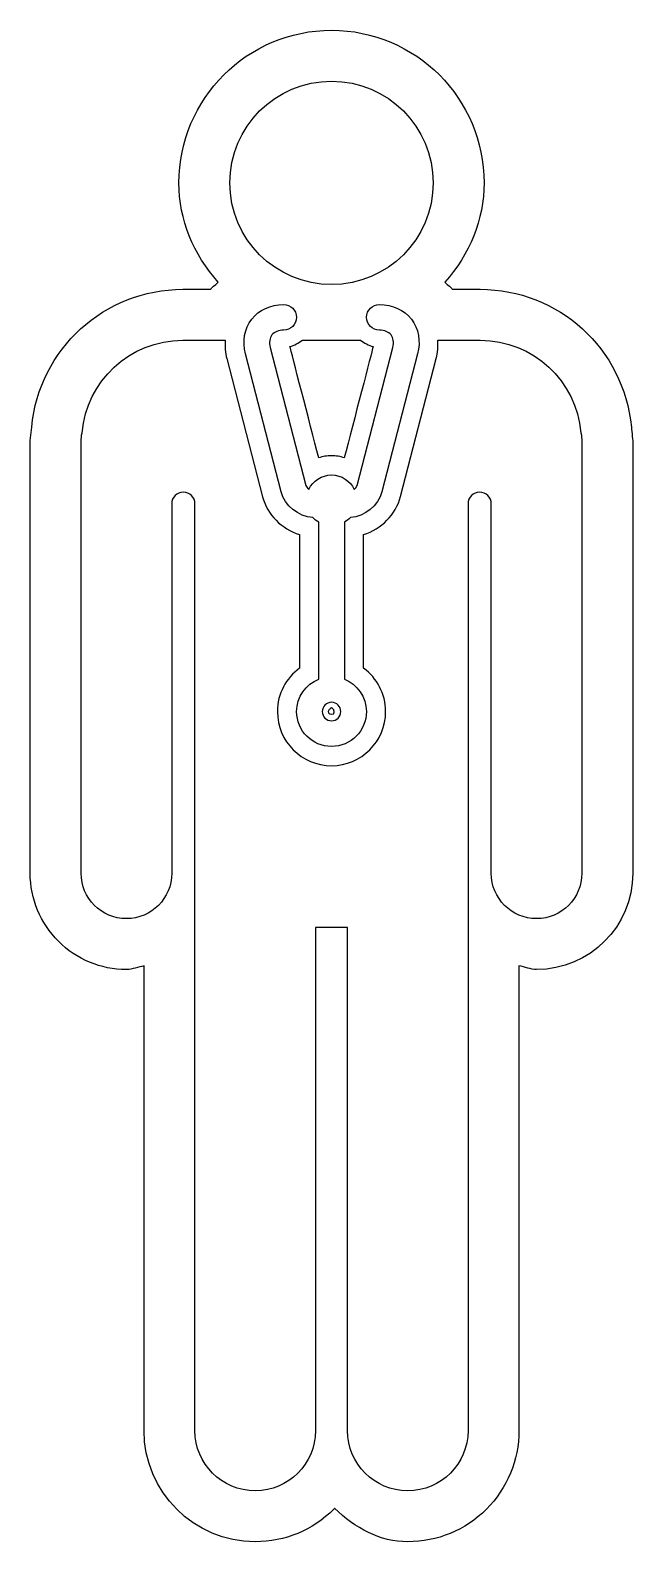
# Model space of a CAD drawing. Header units: centimetres. Extents: x -3.7 to 3.7, y -9.2 to 9.2.
import ezdxf

# ---------------------------------------------------------------- set-up
doc = ezdxf.new("R2010")
doc.units = ezdxf.units.CM
doc.header["$MEASUREMENT"] = 0
doc.layers.add('Camada 1', color=7, linetype='Continuous')

msp = doc.modelspace()

# ---------------------------------------------------------------- linework, layer by layer
at = {"layer": 'Camada 1'}
msp.add_open_spline([(-1.84788, 7.30378), (-1.84788, 6.85653), (-1.67492, 6.43933), (-1.37211, 6.10008), (-1.37211, 6.10008), (-1.41217, 6.06547), (-1.45342, 6.02967), (-1.45342, 6.02967), (-1.45342, 6.02967), (-1.45403, 6.02967), (-1.46009, 6.01906), (-1.46252, 6.01448), (-1.46252, 6.01448), (-1.58449, 6.01448), (-1.80296, 6.01448), (-1.80296, 6.01448), (-1.80296, 6.01448), (-2.75268, 6.01297), (-3.53976, 5.29598), (-3.63261, 4.34626), (-3.63261, 4.34626), (-3.63261, 4.34626), (-3.64901, 4.18423), (-3.64901, 4.18423), (-3.64901, 4.18423), (-3.64901, 4.18423), (-3.65022, -1.05713), (-3.65022, -1.05713), (-3.65022, -1.05713), (-3.65022, -1.36783), (-3.52886, -1.66064), (-3.30795, -1.88094), (-3.30795, -1.88094), (-3.08766, -2.10121), (-2.79516, -2.22228), (-2.48443, -2.22228), (-2.48443, -2.22228), (-2.41101, -2.22228), (-2.34182, -2.19164), (-2.27081, -2.17796), (-2.27081, -2.17796), (-2.27081, -2.57333), (-2.27081, -7.80533), (-2.27081, -7.80533), (-2.27081, -7.80533), (-2.27081, -8.54783), (-1.6664, -9.15195), (-0.92421, -9.15195), (-0.92421, -9.15195), (-0.56493, -9.15195), (-0.22693, -9.01206), (0.02795, -8.7578), (0.02795, -8.7578), (0.02795, -8.7578), (0.03464, -8.7487), (0.03586, -8.7469), (0.03586, -8.7469), (0.28465, -8.98841), (0.58685, -9.15198), (0.92428, -9.15198), (0.92428, -9.15198), (1.28353, -9.15198), (1.62156, -9.01209), (1.87644, -8.75783), (1.87644, -8.75783), (2.13068, -8.50327), (2.27088, -8.16495), (2.27088, -7.80538), (2.27088, -7.80538), (2.27088, -7.80538), (2.27088, -2.5734), (2.27088, -2.17775), (2.27088, -2.17775), (2.34248, -2.19169), (2.41166, -2.22236), (2.48511, -2.22236), (2.48511, -2.22236), (3.12776, -2.22236), (3.65026, -1.69954), (3.65026, -1.05721), (3.65026, -1.05721), (3.65026, -1.05721), (3.65024, 4.16635), (3.65024, 4.16635), (3.65024, 4.16635), (3.64966, 4.18426), (3.63323, 4.34658), (3.63323, 4.34658), (3.63323, 4.34658), (3.53978, 5.29723), (2.7527, 6.01451), (1.80176, 6.01451), (1.80176, 6.01451), (1.80176, 6.01451), (1.58448, 6.01451), (1.46312, 6.01451), (1.46312, 6.01451), (1.4601, 6.01938), (1.45402, 6.03031), (1.45402, 6.03031), (1.45402, 6.03031), (1.45402, 6.02999), (1.41457, 6.06367), (1.37271, 6.10011), (1.37271, 6.10011), (1.67553, 6.43904), (1.84846, 6.85655), (1.84846, 7.30381), (1.84846, 7.30381), (1.84846, 8.32299), (1.01949, 9.15195), (0.00058, 9.15195), (0.00058, 9.15195), (-1.0183, 9.15195), (-1.84788, 8.32299), (-1.84788, 7.30378)], degree=3, knots=[0, 0, 0, 0, 0.03333333, 0.03333333, 0.03333333, 0.03333333, 0.06666667, 0.06666667, 0.06666667, 0.06666667, 0.1, 0.1, 0.1, 0.1, 0.13333333, 0.13333333, 0.13333333, 0.13333333, 0.16666667, 0.16666667, 0.16666667, 0.16666667, 0.2, 0.2, 0.2, 0.2, 0.23333333, 0.23333333, 0.23333333, 0.23333333, 0.26666667, 0.26666667, 0.26666667, 0.26666667, 0.3, 0.3, 0.3, 0.3, 0.33333333, 0.33333333, 0.33333333, 0.33333333, 0.36666667, 0.36666667, 0.36666667, 0.36666667, 0.4, 0.4, 0.4, 0.4, 0.43333333, 0.43333333, 0.43333333, 0.43333333, 0.46666667, 0.46666667, 0.46666667, 0.46666667, 0.5, 0.5, 0.5, 0.5, 0.53333333, 0.53333333, 0.53333333, 0.53333333, 0.56666667, 0.56666667, 0.56666667, 0.56666667, 0.6, 0.6, 0.6, 0.6, 0.63333333, 0.63333333, 0.63333333, 0.63333333, 0.66666667, 0.66666667, 0.66666667, 0.66666667, 0.7, 0.7, 0.7, 0.7, 0.73333333, 0.73333333, 0.73333333, 0.73333333, 0.76666667, 0.76666667, 0.76666667, 0.76666667, 0.8, 0.8, 0.8, 0.8, 0.83333333, 0.83333333, 0.83333333, 0.83333333, 0.86666667, 0.86666667, 0.86666667, 0.86666667, 0.9, 0.9, 0.9, 0.9, 0.93333333, 0.93333333, 0.93333333, 0.93333333, 1, 1, 1, 1], dxfattribs=at)
at = {"layer": 'Camada 1', "color": 7, "lineweight": 25}
for points, knots in [([(0.00058, 6.07217), (0.68024, 6.07217), (1.2319, 6.62348), (1.2319, 7.30378), (1.2319, 7.30378), (1.2319, 7.98376), (0.68024, 8.5351), (0.00058, 8.5351), (0.00058, 8.5351), (-0.67969, 8.5351), (-1.23132, 7.98379), (-1.23132, 7.30378), (-1.23132, 7.30378), (-1.23132, 6.62351), (-0.67969, 6.07217), (0.00058, 6.07217)], [0, 0, 0, 0, 0.2, 0.2, 0.2, 0.2, 0.4, 0.4, 0.4, 0.4, 0.6, 0.6, 0.6, 0.6, 1, 1, 1, 1]), ([(0.22876, 3.25182), (0.40172, 3.26243), (0.5674, 3.39321), (0.61108, 3.56252), (0.61108, 3.56252), (0.61108, 3.56252), (1.04378, 5.23318), (1.04378, 5.23318), (1.04378, 5.23318), (1.08323, 5.38582), (1.05471, 5.53843), (0.96732, 5.65191), (0.96732, 5.65191), (0.87932, 5.76568), (0.73853, 5.83093), (0.58076, 5.83093), (0.58076, 5.83093), (0.49456, 5.83093), (0.4254, 5.76145), (0.4254, 5.67557), (0.4254, 5.67557), (0.4254, 5.58969), (0.49456, 5.52021), (0.58076, 5.52021), (0.58076, 5.52021), (0.64265, 5.52021), (0.69241, 5.49925), (0.72152, 5.46166), (0.72152, 5.46166), (0.75068, 5.42433), (0.75795, 5.37064), (0.74279, 5.31116), (0.74279, 5.31116), (0.74279, 5.31116), (0.31009, 3.64021), (0.31009, 3.64021), (0.31009, 3.64021), (0.30522, 3.62259), (0.29125, 3.60621), (0.27548, 3.59195), (0.27548, 3.59195), (0.2251, 3.69421), (0.12194, 3.76613), (0.00055, 3.76613), (0.00055, 3.76613), (-0.12081, 3.76613), (-0.22398, 3.69422), (-0.27496, 3.59195), (-0.27496, 3.59195), (-0.29012, 3.60621), (-0.30467, 3.62259), (-0.30893, 3.63989), (-0.30893, 3.63989), (-0.30893, 3.63989), (-0.74163, 5.31116), (-0.74163, 5.31116), (-0.74163, 5.31116), (-0.7574, 5.37064), (-0.75012, 5.42435), (-0.72099, 5.46166), (-0.72099, 5.46166), (-0.69186, 5.49928), (-0.64148, 5.52021), (-0.5796, 5.52021), (-0.5796, 5.52021), (-0.49403, 5.52021), (-0.42424, 5.58969), (-0.42424, 5.67557), (-0.42424, 5.67557), (-0.42424, 5.76145), (-0.49404, 5.83093), (-0.5796, 5.83093), (-0.5796, 5.83093), (-0.73737, 5.83093), (-0.87818, 5.76568), (-0.96616, 5.65191), (-0.96616, 5.65191), (-1.05416, 5.53843), (-1.08207, 5.38579), (-1.04262, 5.2335), (-1.04262, 5.2335), (-1.04262, 5.2335), (-0.60992, 3.56223), (-0.60992, 3.56223), (-0.60992, 3.56223), (-0.56685, 3.39321), (-0.40116, 3.26243), (-0.22762, 3.25182), (-0.22762, 3.25182), (-0.20698, 3.22875), (-0.18209, 3.21115), (-0.15478, 3.19538), (-0.15478, 3.19538), (-0.15478, 3.19538), (-0.15478, 1.29383), (-0.15478, 1.29383), (-0.15478, 1.29383), (-0.31136, 1.2316), (-0.42241, 1.0796), (-0.42241, 0.90151), (-0.42241, 0.90151), (-0.42241, 0.66846), (-0.23244, 0.47881), (0.00055, 0.47881), (0.00055, 0.47881), (0.2336, 0.47881), (0.42293, 0.66846), (0.42293, 0.90151), (0.42293, 0.90151), (0.42293, 1.0796), (0.31188, 1.23163), (0.15591, 1.29383), (0.15591, 1.29383), (0.15591, 1.29383), (0.15591, 3.1951), (0.15591, 3.1951), (0.15591, 3.1951), (0.18264, 3.21116), (0.20754, 3.22878), (0.22876, 3.25182)], [0, 0, 0, 0, 0.03225806, 0.03225806, 0.03225806, 0.03225806, 0.06451613, 0.06451613, 0.06451613, 0.06451613, 0.09677419, 0.09677419, 0.09677419, 0.09677419, 0.12903226, 0.12903226, 0.12903226, 0.12903226, 0.16129032, 0.16129032, 0.16129032, 0.16129032, 0.19354839, 0.19354839, 0.19354839, 0.19354839, 0.22580645, 0.22580645, 0.22580645, 0.22580645, 0.25806452, 0.25806452, 0.25806452, 0.25806452, 0.29032258, 0.29032258, 0.29032258, 0.29032258, 0.32258065, 0.32258065, 0.32258065, 0.32258065, 0.35483871, 0.35483871, 0.35483871, 0.35483871, 0.38709677, 0.38709677, 0.38709677, 0.38709677, 0.41935484, 0.41935484, 0.41935484, 0.41935484, 0.4516129, 0.4516129, 0.4516129, 0.4516129, 0.48387097, 0.48387097, 0.48387097, 0.48387097, 0.51612903, 0.51612903, 0.51612903, 0.51612903, 0.5483871, 0.5483871, 0.5483871, 0.5483871, 0.58064516, 0.58064516, 0.58064516, 0.58064516, 0.61290323, 0.61290323, 0.61290323, 0.61290323, 0.64516129, 0.64516129, 0.64516129, 0.64516129, 0.67741935, 0.67741935, 0.67741935, 0.67741935, 0.70967742, 0.70967742, 0.70967742, 0.70967742, 0.74193548, 0.74193548, 0.74193548, 0.74193548, 0.77419355, 0.77419355, 0.77419355, 0.77419355, 0.80645161, 0.80645161, 0.80645161, 0.80645161, 0.83870968, 0.83870968, 0.83870968, 0.83870968, 0.87096774, 0.87096774, 0.87096774, 0.87096774, 0.90322581, 0.90322581, 0.90322581, 0.90322581, 0.93548387, 0.93548387, 0.93548387, 0.93548387, 1, 1, 1, 1]), ([(3.02273, 4.27711), (2.96569, 4.9043), (2.4444, 5.39767), (1.80176, 5.39767), (1.80176, 5.39767), (1.80176, 5.39767), (1.28955, 5.39767), (1.28955, 5.39767), (1.28955, 5.39767), (1.29257, 5.32425), (1.28833, 5.2499), (1.26891, 5.17497), (1.26891, 5.17497), (1.26891, 5.17497), (0.83685, 3.5046), (0.83685, 3.5046), (0.83685, 3.5046), (0.78041, 3.28582), (0.60201, 3.11106), (0.38899, 3.0446), (0.38899, 3.0446), (0.38899, 3.0446), (0.38899, 1.42704), (0.38899, 1.42704), (0.38899, 1.42704), (0.55041, 1.30747), (0.65601, 1.11724), (0.65601, 0.90152), (0.65601, 0.90152), (0.65601, 0.54013), (0.36227, 0.2458), (0.00061, 0.2458), (0.00061, 0.2458), (-0.36105, 0.2458), (-0.6554, 0.54012), (-0.6554, 0.90152), (-0.6554, 0.90152), (-0.6554, 1.11723), (-0.5492, 1.3075), (-0.38777, 1.42704), (-0.38777, 1.42704), (-0.38777, 1.42704), (-0.38777, 3.04457), (-0.38777, 3.04457), (-0.38777, 3.04457), (-0.60079, 3.11072), (-0.77978, 3.28579), (-0.83563, 3.50365), (-0.83563, 3.50365), (-0.83563, 3.50365), (-1.26833, 5.17494), (-1.26833, 5.17494), (-1.26833, 5.17494), (-1.28775, 5.2499), (-1.2914, 5.32422), (-1.28836, 5.39764), (-1.28836, 5.39764), (-1.28836, 5.39764), (-1.80298, 5.39765), (-1.80298, 5.39765), (-1.80298, 5.39765), (-1.80298, 5.39765), (-1.80298, 5.39765), (-1.80298, 5.39765), (-1.80298, 5.39765), (-2.44444, 5.39704), (-2.96572, 4.90396), (-3.02215, 4.27709), (-3.02215, 4.27709), (-3.02943, 4.24127), (-3.03369, 4.20428), (-3.03369, 4.16634), (-3.03369, 4.16634), (-3.03369, 4.16634), (-3.03369, -1.05714), (-3.03369, -1.05714), (-3.03369, -1.05714), (-3.03369, -1.36025), (-2.78792, -1.60602), (-2.48449, -1.60602), (-2.48449, -1.60602), (-2.18167, -1.60602), (-1.9359, -1.36025), (-1.9359, -1.05714), (-1.9359, -1.05714), (-1.9359, -1.05714), (-1.9359, 3.41749), (-1.9359, 3.41749), (-1.9359, 3.41749), (-1.9359, 3.49517), (-1.8728, 3.55827), (-1.79512, 3.55827), (-1.79512, 3.55827), (-1.71744, 3.55827), (-1.65434, 3.49517), (-1.65434, 3.41749), (-1.65434, 3.41749), (-1.65434, 3.41749), (-1.65434, -7.80534), (-1.65434, -7.80534), (-1.65434, -7.80534), (-1.65434, -8.20859), (-1.32787, -8.53538), (-0.9243, -8.53538), (-0.9243, -8.53538), (-0.52134, -8.53538), (-0.19426, -8.20859), (-0.19426, -7.80534), (-0.19426, -7.80534), (-0.19426, -7.80534), (-0.19426, -1.71496), (-0.19426, -1.71496), (-0.19426, -1.71496), (-0.19426, -1.71496), (0.19415, -1.71496), (0.19415, -1.71496), (0.19415, -1.71496), (0.19415, -1.71496), (0.19415, -7.80535), (0.19415, -7.80535), (0.19415, -7.80535), (0.19415, -8.2086), (0.52062, -8.53539), (0.92419, -8.53539), (0.92419, -8.53539), (1.32712, -8.53539), (1.65423, -8.2086), (1.65423, -7.80535), (1.65423, -7.80535), (1.65423, -7.80535), (1.65423, 3.41748), (1.65423, 3.41748), (1.65423, 3.41748), (1.65423, 3.49516), (1.71736, 3.55826), (1.79501, 3.55826), (1.79501, 3.55826), (1.87272, 3.55826), (1.93579, 3.49516), (1.93579, 3.41748), (1.93579, 3.41748), (1.93579, 3.41748), (1.93579, -1.05715), (1.93579, -1.05715), (1.93579, -1.05715), (1.93579, -1.36026), (2.18156, -1.60603), (2.48501, -1.60603), (2.48501, -1.60603), (2.7878, -1.60603), (3.0336, -1.36026), (3.0336, -1.05715), (3.0336, -1.05715), (3.0336, -1.05715), (3.03361, 4.16635), (3.03361, 4.16635), (3.03361, 4.16635), (3.03366, 4.20427), (3.03001, 4.24128), (3.02273, 4.27711)], [0, 0, 0, 0, 0.02439024, 0.02439024, 0.02439024, 0.02439024, 0.04878049, 0.04878049, 0.04878049, 0.04878049, 0.07317073, 0.07317073, 0.07317073, 0.07317073, 0.09756098, 0.09756098, 0.09756098, 0.09756098, 0.12195122, 0.12195122, 0.12195122, 0.12195122, 0.14634146, 0.14634146, 0.14634146, 0.14634146, 0.17073171, 0.17073171, 0.17073171, 0.17073171, 0.19512195, 0.19512195, 0.19512195, 0.19512195, 0.2195122, 0.2195122, 0.2195122, 0.2195122, 0.24390244, 0.24390244, 0.24390244, 0.24390244, 0.26829268, 0.26829268, 0.26829268, 0.26829268, 0.29268293, 0.29268293, 0.29268293, 0.29268293, 0.31707317, 0.31707317, 0.31707317, 0.31707317, 0.34146341, 0.34146341, 0.34146341, 0.34146341, 0.36585366, 0.36585366, 0.36585366, 0.36585366, 0.3902439, 0.3902439, 0.3902439, 0.3902439, 0.41463415, 0.41463415, 0.41463415, 0.41463415, 0.43902439, 0.43902439, 0.43902439, 0.43902439, 0.46341463, 0.46341463, 0.46341463, 0.46341463, 0.48780488, 0.48780488, 0.48780488, 0.48780488, 0.51219512, 0.51219512, 0.51219512, 0.51219512, 0.53658537, 0.53658537, 0.53658537, 0.53658537, 0.56097561, 0.56097561, 0.56097561, 0.56097561, 0.58536585, 0.58536585, 0.58536585, 0.58536585, 0.6097561, 0.6097561, 0.6097561, 0.6097561, 0.63414634, 0.63414634, 0.63414634, 0.63414634, 0.65853659, 0.65853659, 0.65853659, 0.65853659, 0.68292683, 0.68292683, 0.68292683, 0.68292683, 0.70731707, 0.70731707, 0.70731707, 0.70731707, 0.73170732, 0.73170732, 0.73170732, 0.73170732, 0.75609756, 0.75609756, 0.75609756, 0.75609756, 0.7804878, 0.7804878, 0.7804878, 0.7804878, 0.80487805, 0.80487805, 0.80487805, 0.80487805, 0.82926829, 0.82926829, 0.82926829, 0.82926829, 0.85365854, 0.85365854, 0.85365854, 0.85365854, 0.87804878, 0.87804878, 0.87804878, 0.87804878, 0.90243902, 0.90243902, 0.90243902, 0.90243902, 0.92682927, 0.92682927, 0.92682927, 0.92682927, 0.95121951, 0.95121951, 0.95121951, 0.95121951, 1, 1, 1, 1]), ([(-0.15475, 3.97398), (-0.10562, 3.98885), (-0.054, 3.99917), (0.00059, 3.99917), (0.00059, 3.99917), (0.05462, 3.99917), (0.10619, 3.98885), (0.15534, 3.97398), (0.15534, 3.97398), (0.26459, 4.39454), (0.4861, 5.24866), (0.50427, 5.32089), (0.50427, 5.32089), (0.44783, 5.33605), (0.39748, 5.36428), (0.35195, 5.39765), (0.35195, 5.39765), (0.35195, 5.39765), (-0.35319, 5.39765), (-0.35319, 5.39765), (-0.35319, 5.39765), (-0.39872, 5.36489), (-0.44786, 5.33727), (-0.50369, 5.32179), (-0.50369, 5.32179), (-0.48609, 5.25384), (-0.264, 4.39575), (-0.15475, 3.97398)], [0, 0, 0, 0, 0.125, 0.125, 0.125, 0.125, 0.25, 0.25, 0.25, 0.25, 0.375, 0.375, 0.375, 0.375, 0.5, 0.5, 0.5, 0.5, 0.625, 0.625, 0.625, 0.625, 0.75, 0.75, 0.75, 0.75, 1, 1, 1, 1]), ([(0.00058, 0.7895), (-0.06131, 0.7895), (-0.11168, 0.83988), (-0.11168, 0.90147), (-0.11168, 0.90147), (-0.11168, 0.96336), (-0.0613, 1.01342), (0.00058, 1.01342), (0.00058, 1.01342), (0.06186, 1.01342), (0.11226, 0.96333), (0.11226, 0.90147), (0.11226, 0.90147), (0.11226, 0.83991), (0.06189, 0.7895), (0.00058, 0.7895)], [0, 0, 0, 0, 0.2, 0.2, 0.2, 0.2, 0.4, 0.4, 0.4, 0.4, 0.6, 0.6, 0.6, 0.6, 1, 1, 1, 1]), ([(-0.03884, 0.9015), (-0.03884, 0.91605), (-0.02794, 0.92637), (-0.02125, 0.93121), (-0.02125, 0.93121), (-0.02125, 0.93121), (-0.00545, 0.94277), (0.00058, 0.9473), (0.00058, 0.9473), (0.00664, 0.94275), (0.02183, 0.9315), (0.02183, 0.9315), (0.02183, 0.9315), (0.02974, 0.91846), (0.03154, 0.90602), (0.03154, 0.89599), (0.03154, 0.89599), (0.03154, 0.88295), (0.02789, 0.87416), (0.02789, 0.87416), (0.02789, 0.87416), (-0.02064, 0.86263), (-0.03884, 0.87994), (-0.03884, 0.9015)], [0, 0, 0, 0, 0.14285714, 0.14285714, 0.14285714, 0.14285714, 0.28571429, 0.28571429, 0.28571429, 0.28571429, 0.42857143, 0.42857143, 0.42857143, 0.42857143, 0.57142857, 0.57142857, 0.57142857, 0.57142857, 0.71428571, 0.71428571, 0.71428571, 0.71428571, 1, 1, 1, 1])]:
    msp.add_open_spline(points, degree=3, knots=knots, dxfattribs=at)

doc.saveas('drawing.dxf')
